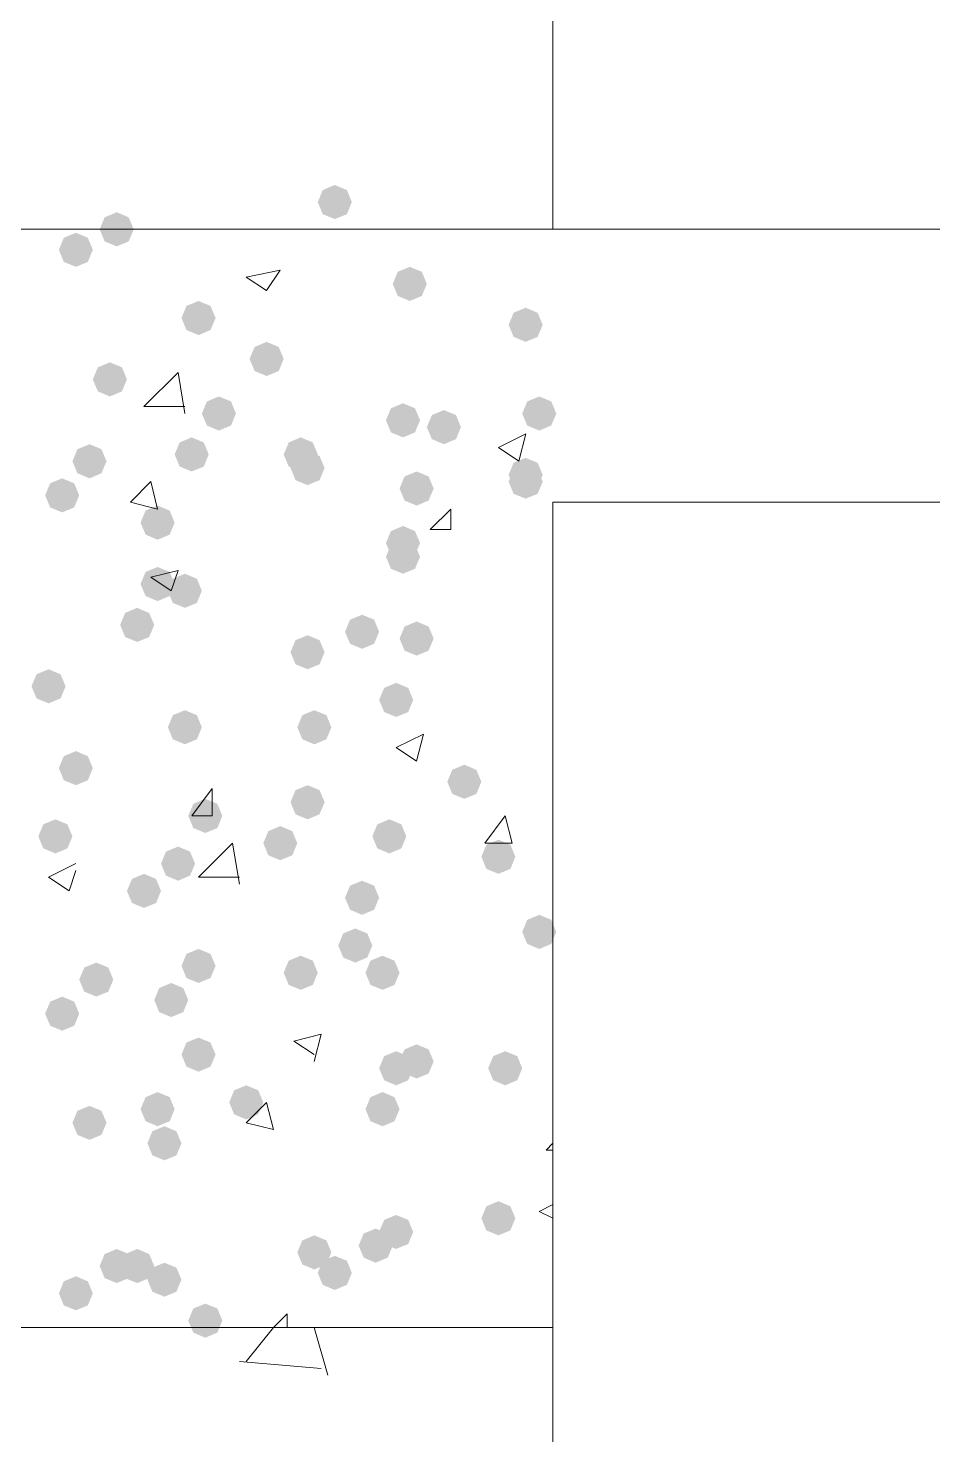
# Model space of a CAD drawing. Header units: millimetres. Extents: x 29 to 95071, y 20 to 67221.
# Drawn here: x 10527 to 11185, y 42028 to 43050 of the extents above; entities that cross this region are included whole.
import ezdxf

# ---------------------------------------------------------------- set-up
doc = ezdxf.new("R2010")
doc.units = ezdxf.units.MM

msp = doc.modelspace()

# ---------------------------------------------------------------- hatches: boundary and pattern name
h = msp.add_hatch(color=7)
h.dxf.hatch_style = 2
h.paths.add_polyline_path([(10750.1, 42911.2), (10741.3, 42914.8), (10737.7, 42923.6), (10741.3, 42932.3), (10750.1, 42936), (10758.9, 42932.3), (10762.5, 42923.6), (10758.9, 42914.8)])
h = msp.add_hatch(color=7)
h.dxf.hatch_style = 2
h.paths.add_polyline_path([(10591.5, 42891.4), (10582.7, 42895), (10579.1, 42903.8), (10582.7, 42912.5), (10591.5, 42916.2), (10600.2, 42912.5), (10603.9, 42903.8), (10600.2, 42895)])
h = msp.add_hatch(color=7)
h.dxf.hatch_style = 2
h.paths.add_polyline_path([(10591.5, 42891.4), (10582.7, 42895), (10579.1, 42903.8), (10582.7, 42912.5), (10591.5, 42916.2), (10600.2, 42912.5), (10603.9, 42903.8), (10600.2, 42895)])
h = msp.add_hatch(color=7)
h.dxf.hatch_style = 2
h.paths.add_polyline_path([(10561.8, 42876.5), (10553, 42880.1), (10549.4, 42888.9), (10553, 42897.6), (10561.8, 42901.3), (10570.5, 42897.6), (10574.1, 42888.9), (10570.5, 42880.1)])
h = msp.add_hatch(color=7)
h.dxf.hatch_style = 2
h.paths.add_polyline_path([(10561.8, 42876.5), (10553, 42880.1), (10549.4, 42888.9), (10553, 42897.6), (10561.8, 42901.3), (10570.5, 42897.6), (10574.1, 42888.9), (10570.5, 42880.1)])
h = msp.add_hatch(color=7)
h.dxf.hatch_style = 2
h.paths.add_polyline_path([(10804.6, 42851.7), (10795.9, 42855.4), (10792.2, 42864.1), (10795.9, 42872.9), (10804.6, 42876.5), (10813.4, 42872.9), (10817, 42864.1), (10813.4, 42855.4)])
h = msp.add_hatch(color=7)
h.dxf.hatch_style = 2
h.paths.add_polyline_path([(10804.6, 42851.7), (10795.9, 42855.4), (10792.2, 42864.1), (10795.9, 42872.9), (10804.6, 42876.5), (10813.4, 42872.9), (10817, 42864.1), (10813.4, 42855.4)])
h = msp.add_hatch(color=7)
h.dxf.hatch_style = 2
h.paths.add_polyline_path([(10651, 42826.9), (10642.2, 42830.6), (10638.6, 42839.3), (10642.2, 42848.1), (10651, 42851.7), (10659.7, 42848.1), (10663.4, 42839.3), (10659.7, 42830.6)])
h = msp.add_hatch(color=7)
h.dxf.hatch_style = 2
h.paths.add_polyline_path([(10651, 42826.9), (10642.2, 42830.6), (10638.6, 42839.3), (10642.2, 42848.1), (10651, 42851.7), (10659.7, 42848.1), (10663.4, 42839.3), (10659.7, 42830.6)])
h = msp.add_hatch(color=7)
h.dxf.hatch_style = 2
h.paths.add_polyline_path([(10888.9, 42822), (10880.1, 42825.6), (10876.5, 42834.4), (10880.1, 42843.1), (10888.9, 42846.8), (10897.6, 42843.1), (10901.3, 42834.4), (10897.6, 42825.6)])
h = msp.add_hatch(color=7)
h.dxf.hatch_style = 2
h.paths.add_polyline_path([(10888.9, 42822), (10880.1, 42825.6), (10876.5, 42834.4), (10880.1, 42843.1), (10888.9, 42846.8), (10897.6, 42843.1), (10901.3, 42834.4), (10897.6, 42825.6)])
h = msp.add_hatch(color=7)
h.dxf.hatch_style = 2
h.paths.add_polyline_path([(10700.5, 42797.2), (10691.8, 42800.8), (10688.1, 42809.6), (10691.8, 42818.3), (10700.5, 42822), (10709.3, 42818.3), (10712.9, 42809.6), (10709.3, 42800.8)])
h = msp.add_hatch(color=7)
h.dxf.hatch_style = 2
h.paths.add_polyline_path([(10700.5, 42797.2), (10691.8, 42800.8), (10688.1, 42809.6), (10691.8, 42818.3), (10700.5, 42822), (10709.3, 42818.3), (10712.9, 42809.6), (10709.3, 42800.8)])
h = msp.add_hatch(color=7)
h.dxf.hatch_style = 2
h.paths.add_polyline_path([(10586.5, 42782.3), (10577.8, 42786), (10574.1, 42794.7), (10577.8, 42803.5), (10586.5, 42807.1), (10595.3, 42803.5), (10598.9, 42794.7), (10595.3, 42786)])
h = msp.add_hatch(color=7)
h.dxf.hatch_style = 2
h.paths.add_polyline_path([(10586.5, 42782.3), (10577.8, 42786), (10574.1, 42794.7), (10577.8, 42803.5), (10586.5, 42807.1), (10595.3, 42803.5), (10598.9, 42794.7), (10595.3, 42786)])
h = msp.add_hatch(color=7)
h.dxf.hatch_style = 2
h.paths.add_polyline_path([(10665.8, 42757.5), (10657.1, 42761.2), (10653.4, 42769.9), (10657.1, 42778.7), (10665.8, 42782.3), (10674.6, 42778.7), (10678.2, 42769.9), (10674.6, 42761.2)])
h = msp.add_hatch(color=7)
h.dxf.hatch_style = 2
h.paths.add_polyline_path([(10665.8, 42757.5), (10657.1, 42761.2), (10653.4, 42769.9), (10657.1, 42778.7), (10665.8, 42782.3), (10674.6, 42778.7), (10678.2, 42769.9), (10674.6, 42761.2)])
h = msp.add_hatch(color=7)
h.dxf.hatch_style = 2
h.paths.add_polyline_path([(10799.7, 42752.6), (10790.9, 42756.2), (10787.3, 42765), (10790.9, 42773.7), (10799.7, 42777.4), (10808.4, 42773.7), (10812.1, 42765), (10808.4, 42756.2)])
h = msp.add_hatch(color=7)
h.dxf.hatch_style = 2
h.paths.add_polyline_path([(10799.7, 42752.6), (10790.9, 42756.2), (10787.3, 42765), (10790.9, 42773.7), (10799.7, 42777.4), (10808.4, 42773.7), (10812.1, 42765), (10808.4, 42756.2)])
h = msp.add_hatch(color=7)
h.dxf.hatch_style = 2
h.paths.add_polyline_path([(10898.8, 42757.5), (10890, 42761.2), (10886.4, 42769.9), (10890, 42778.7), (10898.8, 42782.3), (10907.5, 42778.7), (10911.2, 42769.9), (10907.5, 42761.2)])
h = msp.add_hatch(color=7)
h.dxf.hatch_style = 2
h.paths.add_polyline_path([(10898.8, 42757.5), (10890, 42761.2), (10886.4, 42769.9), (10890, 42778.7), (10898.8, 42782.3), (10907.5, 42778.7), (10911.2, 42769.9), (10907.5, 42761.2)])
h = msp.add_hatch(color=7)
h.dxf.hatch_style = 2
h.paths.add_polyline_path([(10829.4, 42747.6), (10820.7, 42751.3), (10817, 42760), (10820.7, 42768.8), (10829.4, 42772.4), (10838.2, 42768.8), (10841.8, 42760), (10838.2, 42751.3)])
h = msp.add_hatch(color=7)
h.dxf.hatch_style = 2
h.paths.add_polyline_path([(10829.4, 42747.6), (10820.7, 42751.3), (10817, 42760), (10820.7, 42768.8), (10829.4, 42772.4), (10838.2, 42768.8), (10841.8, 42760), (10838.2, 42751.3)])
h = msp.add_hatch(color=7)
h.dxf.hatch_style = 2
h.paths.add_polyline_path([(10646, 42727.8), (10637.3, 42731.4), (10633.6, 42740.2), (10637.3, 42748.9), (10646, 42752.6), (10654.8, 42748.9), (10658.4, 42740.2), (10654.8, 42731.4)])
h = msp.add_hatch(color=7)
h.dxf.hatch_style = 2
h.paths.add_polyline_path([(10646, 42727.8), (10637.3, 42731.4), (10633.6, 42740.2), (10637.3, 42748.9), (10646, 42752.6), (10654.8, 42748.9), (10658.4, 42740.2), (10654.8, 42731.4)])
h = msp.add_hatch(color=7)
h.dxf.hatch_style = 2
h.paths.add_polyline_path([(10725.3, 42727.8), (10716.6, 42731.4), (10712.9, 42740.2), (10716.6, 42748.9), (10725.3, 42752.6), (10734.1, 42748.9), (10737.7, 42740.2), (10734.1, 42731.4)])
h = msp.add_hatch(color=7)
h.dxf.hatch_style = 2
h.paths.add_polyline_path([(10725.3, 42727.8), (10716.6, 42731.4), (10712.9, 42740.2), (10716.6, 42748.9), (10725.3, 42752.6), (10734.1, 42748.9), (10737.7, 42740.2), (10734.1, 42731.4)])
h = msp.add_hatch(color=7)
h.dxf.hatch_style = 2
h.paths.add_polyline_path([(10571.7, 42722.8), (10562.9, 42726.5), (10559.3, 42735.2), (10562.9, 42744), (10571.7, 42747.6), (10580.4, 42744), (10584.1, 42735.2), (10580.4, 42726.5)])
h = msp.add_hatch(color=7)
h.dxf.hatch_style = 2
h.paths.add_polyline_path([(10571.7, 42722.8), (10562.9, 42726.5), (10559.3, 42735.2), (10562.9, 42744), (10571.7, 42747.6), (10580.4, 42744), (10584.1, 42735.2), (10580.4, 42726.5)])
h = msp.add_hatch(color=7)
h.dxf.hatch_style = 2
h.paths.add_polyline_path([(10730.3, 42717.9), (10721.5, 42721.5), (10717.9, 42730.3), (10721.5, 42739), (10730.3, 42742.7), (10739, 42739), (10742.7, 42730.3), (10739, 42721.5)])
h = msp.add_hatch(color=7)
h.dxf.hatch_style = 2
h.paths.add_polyline_path([(10730.3, 42717.9), (10721.5, 42721.5), (10717.9, 42730.3), (10721.5, 42739), (10730.3, 42742.7), (10739, 42739), (10742.7, 42730.3), (10739, 42721.5)])
h = msp.add_hatch(color=7)
h.dxf.hatch_style = 2
h.paths.add_polyline_path([(10888.9, 42712.9), (10880.1, 42716.6), (10876.5, 42725.3), (10880.1, 42734.1), (10888.9, 42737.7), (10897.6, 42734.1), (10901.3, 42725.3), (10897.6, 42716.6)])
h = msp.add_hatch(color=7)
h.dxf.hatch_style = 2
h.paths.add_polyline_path([(10888.9, 42712.9), (10880.1, 42716.6), (10876.5, 42725.3), (10880.1, 42734.1), (10888.9, 42737.7), (10897.6, 42734.1), (10901.3, 42725.3), (10897.6, 42716.6)])
h = msp.add_hatch(color=7)
h.dxf.hatch_style = 2
h.paths.add_polyline_path([(10888.9, 42708), (10880.1, 42711.6), (10876.5, 42720.4), (10880.1, 42729.1), (10888.9, 42732.8), (10897.6, 42729.1), (10901.3, 42720.4), (10897.6, 42711.6)])
h = msp.add_hatch(color=7)
h.dxf.hatch_style = 2
h.paths.add_polyline_path([(10888.9, 42708), (10880.1, 42711.6), (10876.5, 42720.4), (10880.1, 42729.1), (10888.9, 42732.8), (10897.6, 42729.1), (10901.3, 42720.4), (10897.6, 42711.6)])
h = msp.add_hatch(color=7)
h.dxf.hatch_style = 2
h.paths.add_polyline_path([(10551.8, 42698.1), (10543.1, 42701.7), (10539.4, 42710.5), (10543.1, 42719.2), (10551.8, 42722.8), (10560.6, 42719.2), (10564.2, 42710.5), (10560.6, 42701.7)])
h = msp.add_hatch(color=7)
h.dxf.hatch_style = 2
h.paths.add_polyline_path([(10551.8, 42698.1), (10543.1, 42701.7), (10539.4, 42710.5), (10543.1, 42719.2), (10551.8, 42722.8), (10560.6, 42719.2), (10564.2, 42710.5), (10560.6, 42701.7)])
h = msp.add_hatch(color=7)
h.dxf.hatch_style = 2
h.paths.add_polyline_path([(10809.6, 42703), (10800.8, 42706.7), (10797.2, 42715.4), (10800.8, 42724.2), (10809.6, 42727.8), (10818.3, 42724.2), (10822, 42715.4), (10818.3, 42706.7)])
h = msp.add_hatch(color=7)
h.dxf.hatch_style = 2
h.paths.add_polyline_path([(10809.6, 42703), (10800.8, 42706.7), (10797.2, 42715.4), (10800.8, 42724.2), (10809.6, 42727.8), (10818.3, 42724.2), (10822, 42715.4), (10818.3, 42706.7)])
h = msp.add_hatch(color=7)
h.dxf.hatch_style = 2
h.paths.add_polyline_path([(10621.2, 42678.2), (10612.5, 42681.9), (10608.8, 42690.6), (10612.5, 42699.4), (10621.2, 42703), (10630, 42699.4), (10633.6, 42690.6), (10630, 42681.9)])
h = msp.add_hatch(color=7)
h.dxf.hatch_style = 2
h.paths.add_polyline_path([(10621.2, 42678.2), (10612.5, 42681.9), (10608.8, 42690.6), (10612.5, 42699.4), (10621.2, 42703), (10630, 42699.4), (10633.6, 42690.6), (10630, 42681.9)])
h = msp.add_hatch(color=7)
h.dxf.hatch_style = 2
h.paths.add_polyline_path([(10799.7, 42663.4), (10790.9, 42667), (10787.3, 42675.8), (10790.9, 42684.5), (10799.7, 42688.2), (10808.4, 42684.5), (10812.1, 42675.8), (10808.4, 42667)])
h = msp.add_hatch(color=7)
h.dxf.hatch_style = 2
h.paths.add_polyline_path([(10799.7, 42663.4), (10790.9, 42667), (10787.3, 42675.8), (10790.9, 42684.5), (10799.7, 42688.2), (10808.4, 42684.5), (10812.1, 42675.8), (10808.4, 42667)])
h = msp.add_hatch(color=7)
h.dxf.hatch_style = 2
h.paths.add_polyline_path([(10799.7, 42653.5), (10790.9, 42657.1), (10787.3, 42665.8), (10790.9, 42674.6), (10799.7, 42678.2), (10808.4, 42674.6), (10812.1, 42665.8), (10808.4, 42657.1)])
h = msp.add_hatch(color=7)
h.dxf.hatch_style = 2
h.paths.add_polyline_path([(10799.7, 42653.5), (10790.9, 42657.1), (10787.3, 42665.8), (10790.9, 42674.6), (10799.7, 42678.2), (10808.4, 42674.6), (10812.1, 42665.8), (10808.4, 42657.1)])
h = msp.add_hatch(color=7)
h.dxf.hatch_style = 2
h.paths.add_polyline_path([(10621.2, 42633.6), (10612.5, 42637.3), (10608.8, 42646), (10612.5, 42654.8), (10621.2, 42658.4), (10630, 42654.8), (10633.6, 42646), (10630, 42637.3)])
h = msp.add_hatch(color=7)
h.dxf.hatch_style = 2
h.paths.add_polyline_path([(10621.2, 42633.6), (10612.5, 42637.3), (10608.8, 42646), (10612.5, 42654.8), (10621.2, 42658.4), (10630, 42654.8), (10633.6, 42646), (10630, 42637.3)])
h = msp.add_hatch(color=7)
h.dxf.hatch_style = 2
h.paths.add_polyline_path([(10641.1, 42628.7), (10632.3, 42632.3), (10628.7, 42641.1), (10632.3, 42649.8), (10641.1, 42653.5), (10649.8, 42649.8), (10653.4, 42641.1), (10649.8, 42632.3)])
h = msp.add_hatch(color=7)
h.dxf.hatch_style = 2
h.paths.add_polyline_path([(10641.1, 42628.7), (10632.3, 42632.3), (10628.7, 42641.1), (10632.3, 42649.8), (10641.1, 42653.5), (10649.8, 42649.8), (10653.4, 42641.1), (10649.8, 42632.3)])
h = msp.add_hatch(color=7)
h.dxf.hatch_style = 2
h.paths.add_polyline_path([(10606.4, 42603.9), (10597.6, 42607.5), (10594, 42616.3), (10597.6, 42625), (10606.4, 42628.7), (10615.1, 42625), (10618.8, 42616.3), (10615.1, 42607.5)])
h = msp.add_hatch(color=7)
h.dxf.hatch_style = 2
h.paths.add_polyline_path([(10606.4, 42603.9), (10597.6, 42607.5), (10594, 42616.3), (10597.6, 42625), (10606.4, 42628.7), (10615.1, 42625), (10618.8, 42616.3), (10615.1, 42607.5)])
h = msp.add_hatch(color=7)
h.dxf.hatch_style = 2
h.paths.add_polyline_path([(10769.9, 42598.9), (10761.2, 42602.6), (10757.5, 42611.3), (10761.2, 42620.1), (10769.9, 42623.7), (10778.7, 42620.1), (10782.3, 42611.3), (10778.7, 42602.6)])
h = msp.add_hatch(color=7)
h.dxf.hatch_style = 2
h.paths.add_polyline_path([(10769.9, 42598.9), (10761.2, 42602.6), (10757.5, 42611.3), (10761.2, 42620.1), (10769.9, 42623.7), (10778.7, 42620.1), (10782.3, 42611.3), (10778.7, 42602.6)])
h = msp.add_hatch(color=7)
h.dxf.hatch_style = 2
h.paths.add_polyline_path([(10809.6, 42594), (10800.8, 42597.6), (10797.2, 42606.4), (10800.8, 42615.1), (10809.6, 42618.8), (10818.3, 42615.1), (10822, 42606.4), (10818.3, 42597.6)])
h = msp.add_hatch(color=7)
h.dxf.hatch_style = 2
h.paths.add_polyline_path([(10809.6, 42594), (10800.8, 42597.6), (10797.2, 42606.4), (10800.8, 42615.1), (10809.6, 42618.8), (10818.3, 42615.1), (10822, 42606.4), (10818.3, 42597.6)])
h = msp.add_hatch(color=7)
h.dxf.hatch_style = 2
h.paths.add_polyline_path([(10730.3, 42584.1), (10721.5, 42587.7), (10717.9, 42596.5), (10721.5, 42605.2), (10730.3, 42608.8), (10739, 42605.2), (10742.7, 42596.5), (10739, 42587.7)])
h = msp.add_hatch(color=7)
h.dxf.hatch_style = 2
h.paths.add_polyline_path([(10730.3, 42584.1), (10721.5, 42587.7), (10717.9, 42596.5), (10721.5, 42605.2), (10730.3, 42608.8), (10739, 42605.2), (10742.7, 42596.5), (10739, 42587.7)])
h = msp.add_hatch(color=7)
h.dxf.hatch_style = 2
h.paths.add_polyline_path([(10541.9, 42559.3), (10533.2, 42562.9), (10529.5, 42571.7), (10533.2, 42580.4), (10541.9, 42584.1), (10550.7, 42580.4), (10554.3, 42571.7), (10550.7, 42562.9)])
h = msp.add_hatch(color=7)
h.dxf.hatch_style = 2
h.paths.add_polyline_path([(10541.9, 42559.3), (10533.2, 42562.9), (10529.5, 42571.7), (10533.2, 42580.4), (10541.9, 42584.1), (10550.7, 42580.4), (10554.3, 42571.7), (10550.7, 42562.9)])
h = msp.add_hatch(color=7)
h.dxf.hatch_style = 2
h.paths.add_polyline_path([(10794.7, 42549.4), (10786, 42553), (10782.3, 42561.8), (10786, 42570.5), (10794.7, 42574.2), (10803.5, 42570.5), (10807.1, 42561.8), (10803.5, 42553)])
h = msp.add_hatch(color=7)
h.dxf.hatch_style = 2
h.paths.add_polyline_path([(10794.7, 42549.4), (10786, 42553), (10782.3, 42561.8), (10786, 42570.5), (10794.7, 42574.2), (10803.5, 42570.5), (10807.1, 42561.8), (10803.5, 42553)])
h = msp.add_hatch(color=7)
h.dxf.hatch_style = 2
h.paths.add_polyline_path([(10641.1, 42529.5), (10632.3, 42533.2), (10628.7, 42541.9), (10632.3, 42550.7), (10641.1, 42554.3), (10649.8, 42550.7), (10653.4, 42541.9), (10649.8, 42533.2)])
h = msp.add_hatch(color=7)
h.dxf.hatch_style = 2
h.paths.add_polyline_path([(10641.1, 42529.5), (10632.3, 42533.2), (10628.7, 42541.9), (10632.3, 42550.7), (10641.1, 42554.3), (10649.8, 42550.7), (10653.4, 42541.9), (10649.8, 42533.2)])
h = msp.add_hatch(color=7)
h.dxf.hatch_style = 2
h.paths.add_polyline_path([(10735.2, 42529.5), (10726.5, 42533.2), (10722.8, 42541.9), (10726.5, 42550.7), (10735.2, 42554.3), (10744, 42550.7), (10747.6, 42541.9), (10744, 42533.2)])
h = msp.add_hatch(color=7)
h.dxf.hatch_style = 2
h.paths.add_polyline_path([(10735.2, 42529.5), (10726.5, 42533.2), (10722.8, 42541.9), (10726.5, 42550.7), (10735.2, 42554.3), (10744, 42550.7), (10747.6, 42541.9), (10744, 42533.2)])
h = msp.add_hatch(color=7)
h.dxf.hatch_style = 2
h.paths.add_polyline_path([(10561.8, 42499.8), (10553, 42503.4), (10549.4, 42512.2), (10553, 42520.9), (10561.8, 42524.6), (10570.5, 42520.9), (10574.1, 42512.2), (10570.5, 42503.4)])
h = msp.add_hatch(color=7)
h.dxf.hatch_style = 2
h.paths.add_polyline_path([(10561.8, 42499.8), (10553, 42503.4), (10549.4, 42512.2), (10553, 42520.9), (10561.8, 42524.6), (10570.5, 42520.9), (10574.1, 42512.2), (10570.5, 42503.4)])
h = msp.add_hatch(color=7)
h.dxf.hatch_style = 2
h.paths.add_polyline_path([(10844.3, 42489.9), (10835.5, 42493.5), (10831.9, 42502.3), (10835.5, 42511), (10844.3, 42514.7), (10853, 42511), (10856.7, 42502.3), (10853, 42493.5)])
h = msp.add_hatch(color=7)
h.dxf.hatch_style = 2
h.paths.add_polyline_path([(10844.3, 42489.9), (10835.5, 42493.5), (10831.9, 42502.3), (10835.5, 42511), (10844.3, 42514.7), (10853, 42511), (10856.7, 42502.3), (10853, 42493.5)])
h = msp.add_hatch(color=7)
h.dxf.hatch_style = 2
h.paths.add_polyline_path([(10730.3, 42475), (10721.5, 42478.7), (10717.9, 42487.4), (10721.5, 42496.2), (10730.3, 42499.8), (10739, 42496.2), (10742.7, 42487.4), (10739, 42478.7)])
h = msp.add_hatch(color=7)
h.dxf.hatch_style = 2
h.paths.add_polyline_path([(10730.3, 42475), (10721.5, 42478.7), (10717.9, 42487.4), (10721.5, 42496.2), (10730.3, 42499.8), (10739, 42496.2), (10742.7, 42487.4), (10739, 42478.7)])
h = msp.add_hatch(color=7)
h.dxf.hatch_style = 2
h.paths.add_polyline_path([(10655.9, 42465.1), (10647.2, 42468.7), (10643.5, 42477.5), (10647.2, 42486.3), (10655.9, 42489.9), (10664.7, 42486.3), (10668.3, 42477.5), (10664.7, 42468.7)])
h = msp.add_hatch(color=7)
h.dxf.hatch_style = 2
h.paths.add_polyline_path([(10655.9, 42465.1), (10647.2, 42468.7), (10643.5, 42477.5), (10647.2, 42486.3), (10655.9, 42489.9), (10664.7, 42486.3), (10668.3, 42477.5), (10664.7, 42468.7)])
h = msp.add_hatch(color=7)
h.dxf.hatch_style = 2
h.paths.add_polyline_path([(10546.9, 42450.2), (10538.1, 42453.9), (10534.5, 42462.6), (10538.1, 42471.4), (10546.9, 42475), (10555.6, 42471.4), (10559.3, 42462.6), (10555.6, 42453.9)])
h = msp.add_hatch(color=7)
h.dxf.hatch_style = 2
h.paths.add_polyline_path([(10546.9, 42450.2), (10538.1, 42453.9), (10534.5, 42462.6), (10538.1, 42471.4), (10546.9, 42475), (10555.6, 42471.4), (10559.3, 42462.6), (10555.6, 42453.9)])
h = msp.add_hatch(color=7)
h.dxf.hatch_style = 2
h.paths.add_polyline_path([(10710.4, 42445.3), (10701.7, 42448.9), (10698.1, 42457.7), (10701.7, 42466.4), (10710.4, 42470.1), (10719.2, 42466.4), (10722.8, 42457.7), (10719.2, 42448.9)])
h = msp.add_hatch(color=7)
h.dxf.hatch_style = 2
h.paths.add_polyline_path([(10710.4, 42445.3), (10701.7, 42448.9), (10698.1, 42457.7), (10701.7, 42466.4), (10710.4, 42470.1), (10719.2, 42466.4), (10722.8, 42457.7), (10719.2, 42448.9)])
h = msp.add_hatch(color=7)
h.dxf.hatch_style = 2
h.paths.add_polyline_path([(10789.8, 42450.2), (10781, 42453.9), (10777.4, 42462.6), (10781, 42471.4), (10789.8, 42475), (10798.5, 42471.4), (10802.1, 42462.6), (10798.5, 42453.9)])
h = msp.add_hatch(color=7)
h.dxf.hatch_style = 2
h.paths.add_polyline_path([(10789.8, 42450.2), (10781, 42453.9), (10777.4, 42462.6), (10781, 42471.4), (10789.8, 42475), (10798.5, 42471.4), (10802.1, 42462.6), (10798.5, 42453.9)])
h = msp.add_hatch(color=7)
h.dxf.hatch_style = 2
h.paths.add_polyline_path([(10869.1, 42435.4), (10860.3, 42439), (10856.7, 42447.8), (10860.3, 42456.5), (10869.1, 42460.2), (10877.8, 42456.5), (10881.4, 42447.8), (10877.8, 42439)])
h = msp.add_hatch(color=7)
h.dxf.hatch_style = 2
h.paths.add_polyline_path([(10869.1, 42435.4), (10860.3, 42439), (10856.7, 42447.8), (10860.3, 42456.5), (10869.1, 42460.2), (10877.8, 42456.5), (10881.4, 42447.8), (10877.8, 42439)])
h = msp.add_hatch(color=7)
h.dxf.hatch_style = 2
h.paths.add_polyline_path([(10636.1, 42430.4), (10627.3, 42434.1), (10623.7, 42442.8), (10627.3, 42451.6), (10636.1, 42455.2), (10644.8, 42451.6), (10648.5, 42442.8), (10644.8, 42434.1)])
h = msp.add_hatch(color=7)
h.dxf.hatch_style = 2
h.paths.add_polyline_path([(10636.1, 42430.4), (10627.3, 42434.1), (10623.7, 42442.8), (10627.3, 42451.6), (10636.1, 42455.2), (10644.8, 42451.6), (10648.5, 42442.8), (10644.8, 42434.1)])
h = msp.add_hatch(color=7)
h.dxf.hatch_style = 2
h.paths.add_polyline_path([(10611.3, 42410.6), (10602.6, 42414.2), (10598.9, 42423), (10602.6, 42431.7), (10611.3, 42435.4), (10620.1, 42431.7), (10623.7, 42423), (10620.1, 42414.2)])
h = msp.add_hatch(color=7)
h.dxf.hatch_style = 2
h.paths.add_polyline_path([(10611.3, 42410.6), (10602.6, 42414.2), (10598.9, 42423), (10602.6, 42431.7), (10611.3, 42435.4), (10620.1, 42431.7), (10623.7, 42423), (10620.1, 42414.2)])
h = msp.add_hatch(color=7)
h.dxf.hatch_style = 2
h.paths.add_polyline_path([(10769.9, 42405.6), (10761.2, 42409.3), (10757.5, 42418), (10761.2, 42426.8), (10769.9, 42430.4), (10778.7, 42426.8), (10782.3, 42418), (10778.7, 42409.3)])
h = msp.add_hatch(color=7)
h.dxf.hatch_style = 2
h.paths.add_polyline_path([(10769.9, 42405.6), (10761.2, 42409.3), (10757.5, 42418), (10761.2, 42426.8), (10769.9, 42430.4), (10778.7, 42426.8), (10782.3, 42418), (10778.7, 42409.3)])
h = msp.add_hatch(color=7)
h.dxf.hatch_style = 2
h.paths.add_polyline_path([(10898.8, 42380.8), (10890, 42384.5), (10886.4, 42393.2), (10890, 42402), (10898.8, 42405.6), (10907.5, 42402), (10911.2, 42393.2), (10907.5, 42384.5)])
h = msp.add_hatch(color=7)
h.dxf.hatch_style = 2
h.paths.add_polyline_path([(10898.8, 42380.8), (10890, 42384.5), (10886.4, 42393.2), (10890, 42402), (10898.8, 42405.6), (10907.5, 42402), (10911.2, 42393.2), (10907.5, 42384.5)])
h = msp.add_hatch(color=7)
h.dxf.hatch_style = 2
h.paths.add_polyline_path([(10765, 42370.9), (10756.2, 42374.6), (10752.6, 42383.3), (10756.2, 42392.1), (10765, 42395.7), (10773.7, 42392.1), (10777.4, 42383.3), (10773.7, 42374.6)])
h = msp.add_hatch(color=7)
h.dxf.hatch_style = 2
h.paths.add_polyline_path([(10765, 42370.9), (10756.2, 42374.6), (10752.6, 42383.3), (10756.2, 42392.1), (10765, 42395.7), (10773.7, 42392.1), (10777.4, 42383.3), (10773.7, 42374.6)])
h = msp.add_hatch(color=7)
h.dxf.hatch_style = 2
h.paths.add_polyline_path([(10651, 42356.1), (10642.2, 42359.7), (10638.6, 42368.5), (10642.2, 42377.2), (10651, 42380.8), (10659.7, 42377.2), (10663.4, 42368.5), (10659.7, 42359.7)])
h = msp.add_hatch(color=7)
h.dxf.hatch_style = 2
h.paths.add_polyline_path([(10651, 42356.1), (10642.2, 42359.7), (10638.6, 42368.5), (10642.2, 42377.2), (10651, 42380.8), (10659.7, 42377.2), (10663.4, 42368.5), (10659.7, 42359.7)])
h = msp.add_hatch(color=7)
h.dxf.hatch_style = 2
h.paths.add_polyline_path([(10725.3, 42351.1), (10716.6, 42354.7), (10712.9, 42363.5), (10716.6, 42372.3), (10725.3, 42375.9), (10734.1, 42372.3), (10737.7, 42363.5), (10734.1, 42354.7)])
h = msp.add_hatch(color=7)
h.dxf.hatch_style = 2
h.paths.add_polyline_path([(10725.3, 42351.1), (10716.6, 42354.7), (10712.9, 42363.5), (10716.6, 42372.3), (10725.3, 42375.9), (10734.1, 42372.3), (10737.7, 42363.5), (10734.1, 42354.7)])
h = msp.add_hatch(color=7)
h.dxf.hatch_style = 2
h.paths.add_polyline_path([(10784.8, 42351.1), (10776, 42354.7), (10772.4, 42363.5), (10776, 42372.3), (10784.8, 42375.9), (10793.5, 42372.3), (10797.2, 42363.5), (10793.5, 42354.7)])
h = msp.add_hatch(color=7)
h.dxf.hatch_style = 2
h.paths.add_polyline_path([(10784.8, 42351.1), (10776, 42354.7), (10772.4, 42363.5), (10776, 42372.3), (10784.8, 42375.9), (10793.5, 42372.3), (10797.2, 42363.5), (10793.5, 42354.7)])
h = msp.add_hatch(color=7)
h.dxf.hatch_style = 2
h.paths.add_polyline_path([(10576.6, 42346.2), (10567.9, 42349.8), (10564.2, 42358.5), (10567.9, 42367.3), (10576.6, 42370.9), (10585.4, 42367.3), (10589, 42358.5), (10585.4, 42349.8)])
h = msp.add_hatch(color=7)
h.dxf.hatch_style = 2
h.paths.add_polyline_path([(10576.6, 42346.2), (10567.9, 42349.8), (10564.2, 42358.5), (10567.9, 42367.3), (10576.6, 42370.9), (10585.4, 42367.3), (10589, 42358.5), (10585.4, 42349.8)])
h = msp.add_hatch(color=7)
h.dxf.hatch_style = 2
h.paths.add_polyline_path([(10631.1, 42331.3), (10622.4, 42334.9), (10618.8, 42343.7), (10622.4, 42352.4), (10631.1, 42356.1), (10639.9, 42352.4), (10643.5, 42343.7), (10639.9, 42334.9)])
h = msp.add_hatch(color=7)
h.dxf.hatch_style = 2
h.paths.add_polyline_path([(10631.1, 42331.3), (10622.4, 42334.9), (10618.8, 42343.7), (10622.4, 42352.4), (10631.1, 42356.1), (10639.9, 42352.4), (10643.5, 42343.7), (10639.9, 42334.9)])
h = msp.add_hatch(color=7)
h.dxf.hatch_style = 2
h.paths.add_polyline_path([(10551.8, 42321.4), (10543.1, 42325), (10539.4, 42333.8), (10543.1, 42342.5), (10551.8, 42346.2), (10560.6, 42342.5), (10564.2, 42333.8), (10560.6, 42325)])
h = msp.add_hatch(color=7)
h.dxf.hatch_style = 2
h.paths.add_polyline_path([(10551.8, 42321.4), (10543.1, 42325), (10539.4, 42333.8), (10543.1, 42342.5), (10551.8, 42346.2), (10560.6, 42342.5), (10564.2, 42333.8), (10560.6, 42325)])
h = msp.add_hatch(color=7)
h.dxf.hatch_style = 2
h.paths.add_polyline_path([(10651, 42291.6), (10642.2, 42295.3), (10638.6, 42304), (10642.2, 42312.8), (10651, 42316.4), (10659.7, 42312.8), (10663.4, 42304), (10659.7, 42295.3)])
h = msp.add_hatch(color=7)
h.dxf.hatch_style = 2
h.paths.add_polyline_path([(10651, 42291.6), (10642.2, 42295.3), (10638.6, 42304), (10642.2, 42312.8), (10651, 42316.4), (10659.7, 42312.8), (10663.4, 42304), (10659.7, 42295.3)])
h = msp.add_hatch(color=7)
h.dxf.hatch_style = 2
h.paths.add_polyline_path([(10794.7, 42281.7), (10786, 42285.4), (10782.3, 42294.1), (10786, 42302.9), (10794.7, 42306.5), (10803.5, 42302.9), (10807.1, 42294.1), (10803.5, 42285.4)])
h = msp.add_hatch(color=7)
h.dxf.hatch_style = 2
h.paths.add_polyline_path([(10794.7, 42281.7), (10786, 42285.4), (10782.3, 42294.1), (10786, 42302.9), (10794.7, 42306.5), (10803.5, 42302.9), (10807.1, 42294.1), (10803.5, 42285.4)])
h = msp.add_hatch(color=7)
h.dxf.hatch_style = 2
h.paths.add_polyline_path([(10809.6, 42286.7), (10800.8, 42290.3), (10797.2, 42299.1), (10800.8, 42307.8), (10809.6, 42311.5), (10818.3, 42307.8), (10822, 42299.1), (10818.3, 42290.3)])
h = msp.add_hatch(color=7)
h.dxf.hatch_style = 2
h.paths.add_polyline_path([(10809.6, 42286.7), (10800.8, 42290.3), (10797.2, 42299.1), (10800.8, 42307.8), (10809.6, 42311.5), (10818.3, 42307.8), (10822, 42299.1), (10818.3, 42290.3)])
h = msp.add_hatch(color=7)
h.dxf.hatch_style = 2
h.paths.add_polyline_path([(10874, 42281.7), (10865.3, 42285.4), (10861.6, 42294.1), (10865.3, 42302.9), (10874, 42306.5), (10882.8, 42302.9), (10886.4, 42294.1), (10882.8, 42285.4)])
h = msp.add_hatch(color=7)
h.dxf.hatch_style = 2
h.paths.add_polyline_path([(10874, 42281.7), (10865.3, 42285.4), (10861.6, 42294.1), (10865.3, 42302.9), (10874, 42306.5), (10882.8, 42302.9), (10886.4, 42294.1), (10882.8, 42285.4)])
h = msp.add_hatch(color=7)
h.dxf.hatch_style = 2
h.paths.add_polyline_path([(10621.2, 42252), (10612.5, 42255.6), (10608.8, 42264.4), (10612.5, 42273.1), (10621.2, 42276.8), (10630, 42273.1), (10633.6, 42264.4), (10630, 42255.6)])
h = msp.add_hatch(color=7)
h.dxf.hatch_style = 2
h.paths.add_polyline_path([(10621.2, 42252), (10612.5, 42255.6), (10608.8, 42264.4), (10612.5, 42273.1), (10621.2, 42276.8), (10630, 42273.1), (10633.6, 42264.4), (10630, 42255.6)])
h = msp.add_hatch(color=7)
h.dxf.hatch_style = 2
h.paths.add_polyline_path([(10685.7, 42256.9), (10676.9, 42260.6), (10673.3, 42269.3), (10676.9, 42278.1), (10685.7, 42281.7), (10694.4, 42278.1), (10698.1, 42269.3), (10694.4, 42260.6)])
h = msp.add_hatch(color=7)
h.dxf.hatch_style = 2
h.paths.add_polyline_path([(10685.7, 42256.9), (10676.9, 42260.6), (10673.3, 42269.3), (10676.9, 42278.1), (10685.7, 42281.7), (10694.4, 42278.1), (10698.1, 42269.3), (10694.4, 42260.6)])
h = msp.add_hatch(color=7)
h.dxf.hatch_style = 2
h.paths.add_polyline_path([(10784.8, 42252), (10776, 42255.6), (10772.4, 42264.4), (10776, 42273.1), (10784.8, 42276.8), (10793.5, 42273.1), (10797.2, 42264.4), (10793.5, 42255.6)])
h = msp.add_hatch(color=7)
h.dxf.hatch_style = 2
h.paths.add_polyline_path([(10784.8, 42252), (10776, 42255.6), (10772.4, 42264.4), (10776, 42273.1), (10784.8, 42276.8), (10793.5, 42273.1), (10797.2, 42264.4), (10793.5, 42255.6)])
h = msp.add_hatch(color=7)
h.dxf.hatch_style = 2
h.paths.add_polyline_path([(10571.7, 42242.1), (10562.9, 42245.7), (10559.3, 42254.5), (10562.9, 42263.2), (10571.7, 42266.8), (10580.4, 42263.2), (10584.1, 42254.5), (10580.4, 42245.7)])
h = msp.add_hatch(color=7)
h.dxf.hatch_style = 2
h.paths.add_polyline_path([(10571.7, 42242.1), (10562.9, 42245.7), (10559.3, 42254.5), (10562.9, 42263.2), (10571.7, 42266.8), (10580.4, 42263.2), (10584.1, 42254.5), (10580.4, 42245.7)])
h = msp.add_hatch(color=7)
h.dxf.hatch_style = 2
h.paths.add_polyline_path([(10626.2, 42227.2), (10617.4, 42230.8), (10613.8, 42239.6), (10617.4, 42248.3), (10626.2, 42252), (10634.9, 42248.3), (10638.6, 42239.6), (10634.9, 42230.8)])
h = msp.add_hatch(color=7)
h.dxf.hatch_style = 2
h.paths.add_polyline_path([(10626.2, 42227.2), (10617.4, 42230.8), (10613.8, 42239.6), (10617.4, 42248.3), (10626.2, 42252), (10634.9, 42248.3), (10638.6, 42239.6), (10634.9, 42230.8)])
h = msp.add_hatch(color=7)
h.dxf.hatch_style = 2
h.paths.add_polyline_path([(10869.1, 42172.7), (10860.3, 42176.3), (10856.7, 42185.1), (10860.3, 42193.8), (10869.1, 42197.5), (10877.8, 42193.8), (10881.4, 42185.1), (10877.8, 42176.3)])
h = msp.add_hatch(color=7)
h.dxf.hatch_style = 2
h.paths.add_polyline_path([(10869.1, 42172.7), (10860.3, 42176.3), (10856.7, 42185.1), (10860.3, 42193.8), (10869.1, 42197.5), (10877.8, 42193.8), (10881.4, 42185.1), (10877.8, 42176.3)])
h = msp.add_hatch(color=7)
h.dxf.hatch_style = 2
h.paths.add_polyline_path([(10794.7, 42162.8), (10786, 42166.4), (10782.3, 42175.2), (10786, 42183.9), (10794.7, 42187.5), (10803.5, 42183.9), (10807.1, 42175.2), (10803.5, 42166.4)])
h = msp.add_hatch(color=7)
h.dxf.hatch_style = 2
h.paths.add_polyline_path([(10794.7, 42162.8), (10786, 42166.4), (10782.3, 42175.2), (10786, 42183.9), (10794.7, 42187.5), (10803.5, 42183.9), (10807.1, 42175.2), (10803.5, 42166.4)])
h = msp.add_hatch(color=7)
h.dxf.hatch_style = 2
h.paths.add_polyline_path([(10735.2, 42147.9), (10726.5, 42151.5), (10722.8, 42160.3), (10726.5, 42169), (10735.2, 42172.7), (10744, 42169), (10747.6, 42160.3), (10744, 42151.5)])
h = msp.add_hatch(color=7)
h.dxf.hatch_style = 2
h.paths.add_polyline_path([(10735.2, 42147.9), (10726.5, 42151.5), (10722.8, 42160.3), (10726.5, 42169), (10735.2, 42172.7), (10744, 42169), (10747.6, 42160.3), (10744, 42151.5)])
h = msp.add_hatch(color=7)
h.dxf.hatch_style = 2
h.paths.add_polyline_path([(10779.8, 42152.8), (10771.1, 42156.5), (10767.4, 42165.2), (10771.1, 42174), (10779.8, 42177.6), (10788.6, 42174), (10792.2, 42165.2), (10788.6, 42156.5)])
h = msp.add_hatch(color=7)
h.dxf.hatch_style = 2
h.paths.add_polyline_path([(10779.8, 42152.8), (10771.1, 42156.5), (10767.4, 42165.2), (10771.1, 42174), (10779.8, 42177.6), (10788.6, 42174), (10792.2, 42165.2), (10788.6, 42156.5)])
h = msp.add_hatch(color=7)
h.dxf.hatch_style = 2
h.paths.add_polyline_path([(10591.5, 42138), (10582.7, 42141.6), (10579.1, 42150.4), (10582.7, 42159.1), (10591.5, 42162.8), (10600.2, 42159.1), (10603.9, 42150.4), (10600.2, 42141.6)])
h = msp.add_hatch(color=7)
h.dxf.hatch_style = 2
h.paths.add_polyline_path([(10591.5, 42138), (10582.7, 42141.6), (10579.1, 42150.4), (10582.7, 42159.1), (10591.5, 42162.8), (10600.2, 42159.1), (10603.9, 42150.4), (10600.2, 42141.6)])
h = msp.add_hatch(color=7)
h.dxf.hatch_style = 2
h.paths.add_polyline_path([(10606.4, 42138), (10597.6, 42141.6), (10594, 42150.4), (10597.6, 42159.1), (10606.4, 42162.8), (10615.1, 42159.1), (10618.8, 42150.4), (10615.1, 42141.6)])
h = msp.add_hatch(color=7)
h.dxf.hatch_style = 2
h.paths.add_polyline_path([(10606.4, 42138), (10597.6, 42141.6), (10594, 42150.4), (10597.6, 42159.1), (10606.4, 42162.8), (10615.1, 42159.1), (10618.8, 42150.4), (10615.1, 42141.6)])
h = msp.add_hatch(color=7)
h.dxf.hatch_style = 2
h.paths.add_polyline_path([(10626.2, 42128.1), (10617.4, 42131.7), (10613.8, 42140.5), (10617.4, 42149.2), (10626.2, 42152.8), (10634.9, 42149.2), (10638.6, 42140.5), (10634.9, 42131.7)])
h = msp.add_hatch(color=7)
h.dxf.hatch_style = 2
h.paths.add_polyline_path([(10626.2, 42128.1), (10617.4, 42131.7), (10613.8, 42140.5), (10617.4, 42149.2), (10626.2, 42152.8), (10634.9, 42149.2), (10638.6, 42140.5), (10634.9, 42131.7)])
h = msp.add_hatch(color=7)
h.dxf.hatch_style = 2
h.paths.add_polyline_path([(10750.1, 42133), (10741.3, 42136.7), (10737.7, 42145.4), (10741.3, 42154.2), (10750.1, 42157.8), (10758.9, 42154.2), (10762.5, 42145.4), (10758.9, 42136.7)])
h = msp.add_hatch(color=7)
h.dxf.hatch_style = 2
h.paths.add_polyline_path([(10750.1, 42133), (10741.3, 42136.7), (10737.7, 42145.4), (10741.3, 42154.2), (10750.1, 42157.8), (10758.9, 42154.2), (10762.5, 42145.4), (10758.9, 42136.7)])
h = msp.add_hatch(color=7)
h.dxf.hatch_style = 2
h.paths.add_polyline_path([(10561.8, 42118.2), (10553, 42121.8), (10549.4, 42130.5), (10553, 42139.3), (10561.8, 42142.9), (10570.5, 42139.3), (10574.1, 42130.5), (10570.5, 42121.8)])
h = msp.add_hatch(color=7)
h.dxf.hatch_style = 2
h.paths.add_polyline_path([(10561.8, 42118.2), (10553, 42121.8), (10549.4, 42130.5), (10553, 42139.3), (10561.8, 42142.9), (10570.5, 42139.3), (10574.1, 42130.5), (10570.5, 42121.8)])
h = msp.add_hatch(color=7)
h.dxf.hatch_style = 2
h.paths.add_polyline_path([(10655.9, 42098.3), (10647.2, 42102), (10643.5, 42110.7), (10647.2, 42119.5), (10655.9, 42123.1), (10664.7, 42119.5), (10668.3, 42110.7), (10664.7, 42102)])
h = msp.add_hatch(color=7)
h.dxf.hatch_style = 2
h.paths.add_polyline_path([(10655.9, 42098.3), (10647.2, 42102), (10643.5, 42110.7), (10647.2, 42119.5), (10655.9, 42123.1), (10664.7, 42119.5), (10668.3, 42110.7), (10664.7, 42102)])

# ---------------------------------------------------------------- linework, layer by layer
at = {"color": 7, "lineweight": 0}
for points in [[(10908.7, 42903.8), (10908.7, 46903.7)], [(6705.6, 42903.8), (9907.5, 42903.8), (10908.7, 42903.8)], [(10908.7, 42903.8), (11726.5, 42903.8)], [(10685.7, 42869.1), (10710.4, 42874)], [(10685.7, 42869.1), (10710.4, 42874)], [(10685.7, 42869.1), (10700.5, 42859.2)], [(10685.7, 42869.1), (10700.5, 42859.2)], [(10700.5, 42859.2), (10710.4, 42874)], [(10700.5, 42859.2), (10710.4, 42874)], [(10611.3, 42774.9), (10636.1, 42799.7)], [(10611.3, 42774.9), (10636.1, 42799.7)], [(10641.1, 42769.9), (10636.1, 42799.7)], [(10641.1, 42769.9), (10636.1, 42799.7)], [(10611.3, 42774.9), (10641.1, 42774.9)], [(10611.3, 42774.9), (10641.1, 42774.9)], [(10869.1, 42745.2), (10888.9, 42755.1)], [(10869.1, 42745.2), (10888.9, 42755.1)], [(10883.9, 42735.2), (10888.9, 42755.1)], [(10883.9, 42735.2), (10888.9, 42755.1)], [(10869.1, 42745.2), (10883.9, 42735.2)], [(10869.1, 42745.2), (10883.9, 42735.2)], [(10601.4, 42705.5), (10616.3, 42720.4)], [(10601.4, 42705.5), (10616.3, 42720.4)], [(10621.2, 42700.5), (10616.3, 42720.4)], [(10621.2, 42700.5), (10616.3, 42720.4)], [(10601.4, 42705.5), (10621.2, 42700.5)], [(10601.4, 42705.5), (10621.2, 42700.5)], [(10908.7, 32653.6), (10908.7, 42705.5)], [(11374.6, 42705.5), (10908.7, 42705.5)], [(10819.5, 42685.7), (10834.4, 42700.5)], [(10819.5, 42685.7), (10834.4, 42700.5)], [(10834.4, 42685.7), (10834.4, 42700.5)], [(10834.4, 42685.7), (10834.4, 42700.5)], [(10819.5, 42685.7), (10834.4, 42685.7)], [(10819.5, 42685.7), (10834.4, 42685.7)], [(10616.3, 42651), (10636.1, 42655.9)], [(10616.3, 42651), (10636.1, 42655.9)], [(10616.3, 42651), (10631.1, 42641.1)], [(10616.3, 42651), (10631.1, 42641.1)], [(10631.1, 42641.1), (10636.1, 42655.9)], [(10631.1, 42641.1), (10636.1, 42655.9)], [(10794.7, 42527.1), (10814.5, 42537)], [(10794.7, 42527.1), (10814.5, 42537)], [(10809.6, 42517.2), (10814.5, 42537)], [(10809.6, 42517.2), (10814.5, 42537)], [(10794.7, 42527.1), (10809.6, 42517.2)], [(10794.7, 42527.1), (10809.6, 42517.2)], [(10646, 42477.5), (10660.9, 42497.3)], [(10646, 42477.5), (10660.9, 42497.3)], [(10660.9, 42477.5), (10660.9, 42497.3)], [(10660.9, 42477.5), (10660.9, 42497.3)], [(10646, 42477.5), (10660.9, 42477.5)], [(10646, 42477.5), (10660.9, 42477.5)], [(10859.1, 42457.7), (10874, 42477.5)], [(10859.1, 42457.7), (10874, 42477.5)], [(10879, 42457.7), (10874, 42477.5)], [(10879, 42457.7), (10874, 42477.5)], [(10651, 42432.9), (10675.8, 42457.7)], [(10651, 42432.9), (10675.8, 42457.7)], [(10680.7, 42427.9), (10675.8, 42457.7)], [(10680.7, 42427.9), (10675.8, 42457.7)], [(10859.1, 42457.7), (10879, 42457.7)], [(10859.1, 42457.7), (10879, 42457.7)], [(10541.9, 42432.9), (10561.8, 42442.8)], [(10541.9, 42432.9), (10561.8, 42442.8)], [(10556.8, 42423), (10561.8, 42437.8)], [(10556.8, 42423), (10561.8, 42437.8)], [(10541.9, 42432.9), (10556.8, 42423)], [(10541.9, 42432.9), (10556.8, 42423)], [(10651, 42432.9), (10680.7, 42432.9)], [(10651, 42432.9), (10680.7, 42432.9)], [(10720.4, 42313.9), (10740.2, 42318.9)], [(10720.4, 42313.9), (10740.2, 42318.9)], [(10720.4, 42313.9), (10735.2, 42304)], [(10720.4, 42313.9), (10735.2, 42304)], [(10735.2, 42299.1), (10740.2, 42318.9)], [(10735.2, 42299.1), (10740.2, 42318.9)], [(10685.7, 42254.5), (10700.5, 42269.3)], [(10685.7, 42254.5), (10700.5, 42269.3)], [(10705.5, 42249.5), (10700.5, 42269.3)], [(10705.5, 42249.5), (10700.5, 42269.3)], [(10685.7, 42254.5), (10705.5, 42249.5)], [(10685.7, 42254.5), (10705.5, 42249.5)], [(10903.8, 42234.6), (10908.7, 42239.6)], [(10903.8, 42234.6), (10908.7, 42239.6)], [(10903.8, 42234.6), (10908.7, 42234.6)], [(10903.8, 42234.6), (10908.7, 42234.6)], [(10898.8, 42190), (10908.7, 42195)], [(10898.8, 42190), (10908.7, 42195)], [(10898.8, 42190), (10908.7, 42185.1)], [(10898.8, 42190), (10908.7, 42185.1)], [(10705.5, 42105.8), (10715.4, 42115.7), (10715.4, 42105.8)], [(10705.5, 42105.8), (10715.4, 42115.7), (10715.4, 42105.8)], [(9907.5, 42105.8), (10908.7, 42105.8)], [(10685.7, 42081), (10705.5, 42105.8)], [(10745.1, 42071.1), (10735.2, 42105.8)], [(10680.7, 42081), (10740.2, 42076)]]:
    msp.add_lwpolyline(points, dxfattribs=at)

doc.saveas('drawing.dxf')
